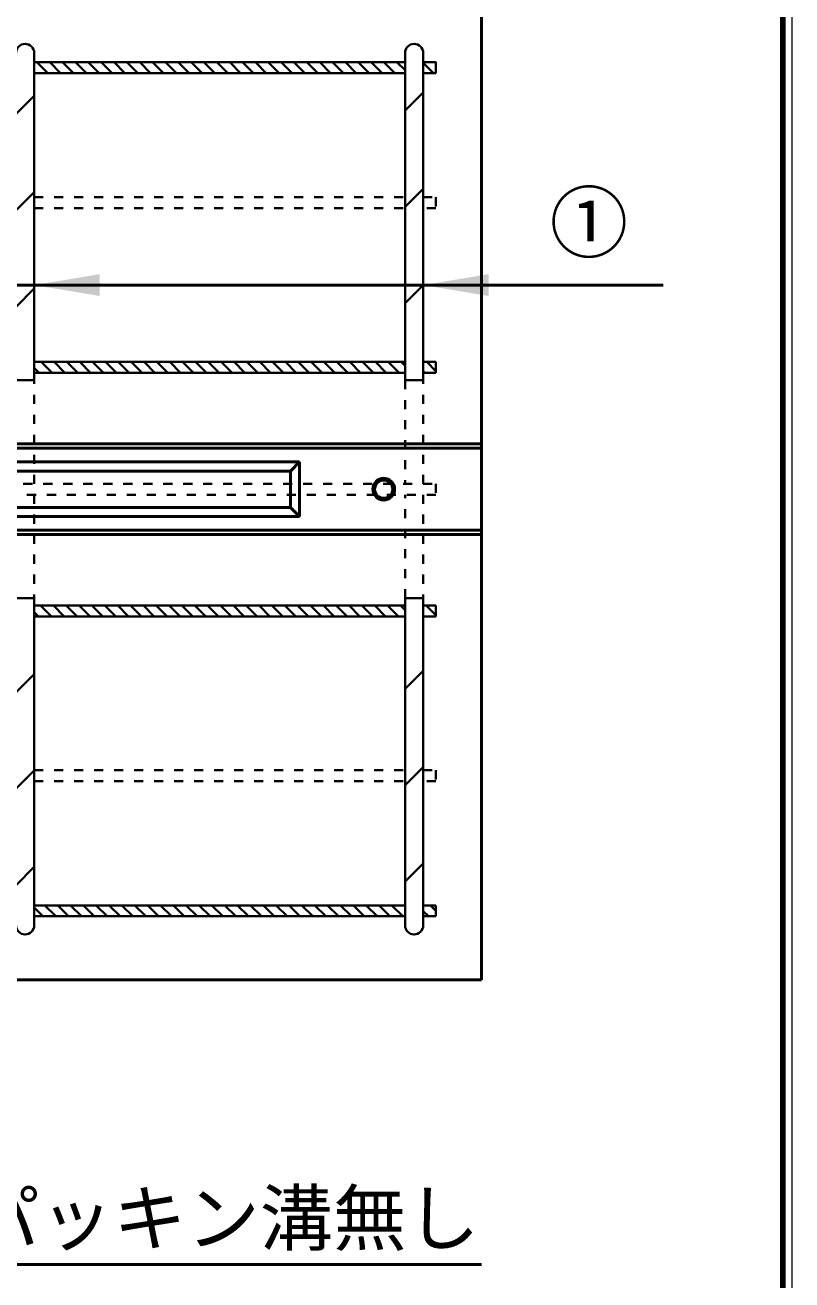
# Model space of a CAD drawing. Units: millimetres, scale not verified. Extents: x 100 to 4105, y 100 to 2870.
# Drawn here: x 3683 to 4105, y 1819 to 2509 of the extents above; entities that cross this region are included whole.
import ezdxf
from ezdxf.enums import TextEntityAlignment as Align

# ---------------------------------------------------------------- set-up
doc = ezdxf.new("R2010")
doc.units = ezdxf.units.MM
doc.header["$LTSCALE"] = 5
doc.linetypes.add('USER1', pattern=[2.2, 1, -1.2])
doc.layers.add('V-nasSTD', color=7, linetype='Continuous', lineweight=35)
doc.styles.add('ＭＳ ゴシック', font='')
doc.styles.get('ＭＳ ゴシック').set_extended_font_data('MS Gothic')

msp = doc.modelspace()

# ---------------------------------------------------------------- hatches: boundary and pattern name
at = {"layer": 'V-nasSTD'}
for points in [[(3724.168, 2372.208), (3688.168, 2366.208), (3724.168, 2360.208)], [(3938.168, 2372.208), (3902.168, 2366.208), (3938.168, 2360.208)]]:
    msp.add_hatch(color=256, dxfattribs=at).paths.add_polyline_path(points)

# ---------------------------------------------------------------- linework, layer by layer
at = {"layer": 'V-nasSTD', "lineweight": 100}
msp.add_line((4100, 105), (4100, 2865), dxfattribs=at)
at = {"layer": 'V-nasSTD', "lineweight": 50}
for p, q in [((3934.168, 1983.887), (3934.168, 2523.887)), ((3260.168, 2366.208), (4034.168, 2366.208)), ((3195.668, 2278.887), (3934.168, 2278.887)), ((3195.668, 2276.387), (3934.168, 2276.387)), ((3295.668, 2268.887), (3834.168, 2268.887)), ((3829.168, 2263.887), (3834.168, 2268.887)), ((3834.168, 2268.887), (3834.168, 2238.887)), ((3300.668, 2263.887), (3829.168, 2263.887)), ((3829.168, 2263.887), (3829.168, 2243.887)), ((3300.668, 2243.887), (3829.168, 2243.887)), ((3829.168, 2243.887), (3834.168, 2238.887)), ((3295.668, 2238.887), (3834.168, 2238.887)), ((3934.168, 2231.387), (3195.668, 2231.387)), ((3195.668, 2228.887), (3934.168, 2228.887)), ((3195.668, 1983.887), (3934.168, 1983.887)), ((3650.96, 1827.327), (3934.168, 1827.327))]:
    msp.add_line(p, q, dxfattribs=at)
at = {"layer": 'V-nasSTD'}
for p, q in [((3688.168, 2493.887), (3688.168, 2313.887)), ((3892.168, 2493.887), (3892.168, 2313.887)), ((3902.168, 2493.887), (3902.168, 2313.887)), ((3688.168, 2488.887), (3892.168, 2488.887)), ((3689.658, 2488.887), (3695.658, 2482.887)), ((3696.729, 2488.887), (3702.729, 2482.887)), ((3703.8, 2488.887), (3709.8, 2482.887)), ((3710.871, 2488.887), (3716.871, 2482.887)), ((3717.942, 2488.887), (3723.942, 2482.887)), ((3725.013, 2488.887), (3731.013, 2482.887)), ((3732.084, 2488.887), (3738.084, 2482.887)), ((3739.155, 2488.887), (3745.155, 2482.887)), ((3746.227, 2488.887), (3752.227, 2482.887)), ((3753.298, 2488.887), (3759.298, 2482.887)), ((3760.369, 2488.887), (3766.369, 2482.887)), ((3767.44, 2488.887), (3773.44, 2482.887)), ((3774.511, 2488.887), (3780.511, 2482.887)), ((3781.582, 2488.887), (3787.582, 2482.887)), ((3788.653, 2488.887), (3794.653, 2482.887)), ((3795.724, 2488.887), (3801.724, 2482.887)), ((3802.795, 2488.887), (3808.795, 2482.887)), ((3809.866, 2488.887), (3815.866, 2482.887)), ((3816.937, 2488.887), (3822.937, 2482.887)), ((3824.008, 2488.887), (3830.008, 2482.887)), ((3831.079, 2488.887), (3837.079, 2482.887)), ((3838.15, 2488.887), (3844.15, 2482.887)), ((3845.222, 2488.887), (3851.222, 2482.887)), ((3852.293, 2488.887), (3858.293, 2482.887)), ((3859.364, 2488.887), (3865.364, 2482.887)), ((3866.435, 2488.887), (3872.435, 2482.887)), ((3873.506, 2488.887), (3879.506, 2482.887)), ((3880.577, 2488.887), (3886.577, 2482.887)), ((3887.648, 2488.887), (3892.168, 2484.367)), ((3902.168, 2488.887), (3909.168, 2488.887)), ((3909.168, 2488.887), (3902.168, 2488.887)), ((3902.168, 2488.509), (3907.79, 2482.887)), ((3908.861, 2488.887), (3909.168, 2488.58)), ((3909.168, 2488.887), (3909.168, 2482.887)), ((3909.168, 2482.887), (3909.168, 2488.887)), ((3688.168, 2483.306), (3688.587, 2482.887)), ((3688.168, 2482.887), (3892.168, 2482.887)), ((3909.168, 2482.887), (3902.168, 2482.887)), ((3902.168, 2482.887), (3909.168, 2482.887)), ((3892.168, 2462.243), (3902.168, 2472.243)), ((3678.168, 2460.375), (3688.168, 2470.375)), ((3678.168, 2407.342), (3688.168, 2417.342)), ((3892.168, 2409.21), (3902.168, 2419.21)), ((3678.168, 2354.309), (3688.168, 2364.309)), ((3892.168, 2356.177), (3902.168, 2366.177)), ((3688.168, 2323.887), (3892.168, 2323.887)), ((3688.168, 2320.672), (3690.952, 2317.887)), ((3692.023, 2323.887), (3698.023, 2317.887)), ((3699.095, 2323.887), (3705.095, 2317.887)), ((3706.166, 2323.887), (3712.166, 2317.887)), ((3713.237, 2323.887), (3719.237, 2317.887)), ((3720.308, 2323.887), (3726.308, 2317.887)), ((3727.379, 2323.887), (3733.379, 2317.887)), ((3734.45, 2323.887), (3740.45, 2317.887)), ((3741.521, 2323.887), (3747.521, 2317.887)), ((3748.592, 2323.887), (3754.592, 2317.887)), ((3755.663, 2323.887), (3761.663, 2317.887)), ((3762.734, 2323.887), (3768.734, 2317.887)), ((3769.805, 2323.887), (3775.805, 2317.887)), ((3776.876, 2323.887), (3782.876, 2317.887)), ((3783.947, 2323.887), (3789.947, 2317.887)), ((3791.018, 2323.887), (3797.018, 2317.887)), ((3798.089, 2323.887), (3804.089, 2317.887)), ((3805.161, 2323.887), (3811.161, 2317.887)), ((3812.232, 2323.887), (3818.232, 2317.887)), ((3819.303, 2323.887), (3825.303, 2317.887)), ((3826.374, 2323.887), (3832.374, 2317.887)), ((3833.445, 2323.887), (3839.445, 2317.887)), ((3840.516, 2323.887), (3846.516, 2317.887)), ((3847.587, 2323.887), (3853.587, 2317.887)), ((3854.658, 2323.887), (3860.658, 2317.887)), ((3861.729, 2323.887), (3867.729, 2317.887)), ((3868.8, 2323.887), (3874.8, 2317.887)), ((3875.871, 2323.887), (3881.871, 2317.887)), ((3882.942, 2323.887), (3888.942, 2317.887)), ((3890.013, 2323.887), (3892.168, 2321.733)), ((3902.168, 2323.887), (3909.168, 2323.887)), ((3909.168, 2323.887), (3902.168, 2323.887)), ((3904.155, 2323.887), (3909.168, 2318.875)), ((3909.168, 2323.887), (3909.168, 2317.887)), ((3909.168, 2317.887), (3909.168, 2323.887)), ((3678.168, 2313.887), (3688.168, 2313.887)), ((3688.168, 2317.887), (3892.168, 2317.887)), ((3892.168, 2313.887), (3902.168, 2313.887)), ((3902.168, 2318.804), (3903.084, 2317.887)), ((3909.168, 2317.887), (3902.168, 2317.887)), ((3902.168, 2317.887), (3909.168, 2317.887)), ((3678.168, 2193.887), (3688.168, 2193.887)), ((3688.168, 2193.887), (3688.168, 2013.887)), ((3688.168, 2189.887), (3892.168, 2189.887)), ((3691.673, 2189.887), (3697.673, 2183.887)), ((3698.744, 2189.887), (3704.744, 2183.887)), ((3705.815, 2189.887), (3711.815, 2183.887)), ((3712.886, 2189.887), (3718.886, 2183.887)), ((3719.957, 2189.887), (3725.957, 2183.887)), ((3727.029, 2189.887), (3733.029, 2183.887)), ((3734.1, 2189.887), (3740.1, 2183.887)), ((3741.171, 2189.887), (3747.171, 2183.887)), ((3748.242, 2189.887), (3754.242, 2183.887)), ((3755.313, 2189.887), (3761.313, 2183.887)), ((3762.384, 2189.887), (3768.384, 2183.887)), ((3769.455, 2189.887), (3775.455, 2183.887)), ((3776.526, 2189.887), (3782.526, 2183.887)), ((3783.597, 2189.887), (3789.597, 2183.887)), ((3790.668, 2189.887), (3796.668, 2183.887)), ((3797.739, 2189.887), (3803.739, 2183.887)), ((3804.81, 2189.887), (3810.81, 2183.887)), ((3811.881, 2189.887), (3817.881, 2183.887)), ((3818.952, 2189.887), (3824.952, 2183.887)), ((3826.023, 2189.887), (3832.023, 2183.887)), ((3833.095, 2189.887), (3839.095, 2183.887)), ((3840.166, 2189.887), (3846.166, 2183.887)), ((3847.237, 2189.887), (3853.237, 2183.887)), ((3854.308, 2189.887), (3860.308, 2183.887)), ((3861.379, 2189.887), (3867.379, 2183.887)), ((3868.45, 2189.887), (3874.45, 2183.887)), ((3875.521, 2189.887), (3881.521, 2183.887)), ((3882.592, 2189.887), (3888.592, 2183.887)), ((3889.663, 2189.887), (3892.168, 2187.382)), ((3892.168, 2193.887), (3892.168, 2013.887)), ((3892.168, 2193.887), (3902.168, 2193.887)), ((3902.168, 2193.887), (3902.168, 2013.887)), ((3902.168, 2189.887), (3909.168, 2189.887)), ((3909.168, 2189.887), (3902.168, 2189.887)), ((3903.805, 2189.887), (3909.168, 2184.524)), ((3909.168, 2189.887), (3909.168, 2183.887)), ((3909.168, 2183.887), (3909.168, 2189.887)), ((3688.168, 2186.321), (3690.602, 2183.887)), ((3688.168, 2183.887), (3892.168, 2183.887)), ((3909.168, 2183.887), (3902.168, 2183.887)), ((3902.168, 2183.887), (3909.168, 2183.887)), ((3678.168, 2142.177), (3688.168, 2152.177)), ((3892.168, 2144.045), (3902.168, 2154.045)), ((3678.168, 2089.144), (3688.168, 2099.144)), ((3892.168, 2091.012), (3902.168, 2101.012)), ((3678.168, 2036.111), (3688.168, 2046.111)), ((3892.168, 2037.979), (3902.168, 2047.979)), ((3688.168, 2024.887), (3892.168, 2024.887)), ((3688.168, 2023.687), (3692.968, 2018.887)), ((3694.039, 2024.887), (3700.039, 2018.887)), ((3701.11, 2024.887), (3707.11, 2018.887)), ((3708.181, 2024.887), (3714.181, 2018.887)), ((3715.252, 2024.887), (3721.252, 2018.887)), ((3722.323, 2024.887), (3728.323, 2018.887)), ((3729.394, 2024.887), (3735.394, 2018.887)), ((3736.465, 2024.887), (3742.465, 2018.887)), ((3743.536, 2024.887), (3749.536, 2018.887)), ((3750.607, 2024.887), (3756.607, 2018.887)), ((3757.678, 2024.887), (3763.678, 2018.887)), ((3764.749, 2024.887), (3770.749, 2018.887)), ((3771.82, 2024.887), (3777.82, 2018.887)), ((3778.891, 2024.887), (3784.891, 2018.887)), ((3785.962, 2024.887), (3791.962, 2018.887)), ((3793.034, 2024.887), (3799.034, 2018.887)), ((3800.105, 2024.887), (3806.105, 2018.887)), ((3807.176, 2024.887), (3813.176, 2018.887)), ((3814.247, 2024.887), (3820.247, 2018.887)), ((3821.318, 2024.887), (3827.318, 2018.887)), ((3828.389, 2024.887), (3834.389, 2018.887)), ((3835.46, 2024.887), (3841.46, 2018.887)), ((3842.531, 2024.887), (3848.531, 2018.887)), ((3849.602, 2024.887), (3855.602, 2018.887)), ((3856.673, 2024.887), (3862.673, 2018.887)), ((3863.744, 2024.887), (3869.744, 2018.887)), ((3870.815, 2024.887), (3876.815, 2018.887)), ((3877.886, 2024.887), (3883.886, 2018.887)), ((3884.957, 2024.887), (3890.957, 2018.887)), ((3902.168, 2024.887), (3909.168, 2024.887)), ((3909.168, 2024.887), (3902.168, 2024.887)), ((3906.171, 2024.887), (3909.168, 2021.89)), ((3909.168, 2024.887), (3909.168, 2018.887)), ((3909.168, 2018.887), (3909.168, 2024.887)), ((3688.168, 2018.887), (3892.168, 2018.887)), ((3902.168, 2021.819), (3905.1, 2018.887)), ((3909.168, 2018.887), (3902.168, 2018.887)), ((3902.168, 2018.887), (3909.168, 2018.887))]:
    msp.add_line(p, q, dxfattribs=at)
at = {"layer": 'V-nasSTD', "linetype": 'USER1'}
for p, q in [((3688.168, 2414.529), (3892.168, 2414.529)), ((3902.168, 2414.529), (3909.168, 2414.529)), ((3909.168, 2414.529), (3909.168, 2408.529)), ((3688.168, 2408.529), (3892.168, 2408.529)), ((3909.168, 2408.529), (3902.168, 2408.529)), ((3688.168, 2256.887), (3688.168, 2313.887)), ((3892.168, 2313.887), (3892.168, 2256.887)), ((3902.168, 2256.887), (3902.168, 2313.887)), ((2934.168, 2256.887), (3909.168, 2256.887)), ((3909.168, 2250.887), (2934.168, 2250.887)), ((3688.168, 2250.887), (3688.168, 2193.887)), ((3892.168, 2193.887), (3892.168, 2250.887)), ((3902.168, 2250.887), (3902.168, 2193.887)), ((3909.168, 2256.887), (3909.168, 2250.887)), ((3688.168, 2099.244), (3892.168, 2099.244)), ((3902.168, 2099.244), (3909.168, 2099.244)), ((3909.168, 2099.244), (3909.168, 2093.244)), ((3688.168, 2093.244), (3892.168, 2093.244)), ((3909.168, 2093.244), (3902.168, 2093.244))]:
    msp.add_line(p, q, dxfattribs=at)
at = {"layer": 'V-nasSTD', "lineweight": 13}
msp.add_lwpolyline([(100, 100), (100, 2870), (4105, 2870), (4105, 100)], close=True, dxfattribs=at)
at = {"layer": 'V-nasSTD', "lineweight": 50}
for radius in [6, 5]:
    msp.add_circle((3880.468, 2253.887), radius, dxfattribs=at)
at = {"layer": 'V-nasSTD'}
for centre, start, end in [((3683.168, 2493.887), 0, 180), ((3897.168, 2493.887), 0, 180), ((3683.168, 2013.887), 180, 0), ((3897.168, 2013.887), 180, 0)]:
    msp.add_arc(centre, 5, start, end, dxfattribs=at)

# ---------------------------------------------------------------- texts
at = {"layer": 'V-nasSTD', "style": 'ＭＳ ゴシック'}
for s, height, p in [('①', 31.67, (3971.735, 2416.408)), ('パッキン溝無し', 29.56, (3650.96, 1867.647))]:
    msp.add_text(s, height=height, dxfattribs=at).set_placement(p, align=Align.TOP_LEFT)

doc.saveas('drawing.dxf')
